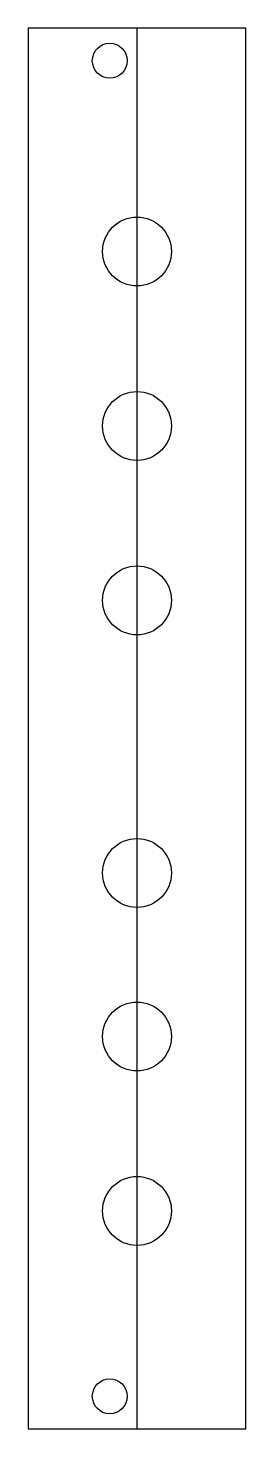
# Model space of a CAD drawing. Header units: millimetres. Extents: x 0 to 20, y -128 to 0.
import ezdxf

# ---------------------------------------------------------------- set-up
doc = ezdxf.new("R2010")
doc.units = ezdxf.units.MM
doc.layers.get('0').update_dxf_attribs({"linetype": 'CONTINUOUS'})

msp = doc.modelspace()

# ---------------------------------------------------------------- linework, layer by layer
msp.add_line((10, -128.5), (10, 0))
msp.add_lwpolyline([(20, 0), (0, 0), (0, -128.5), (20, -128.5)], close=True)
for centre, radius in [((7.5, -3), 1.6), ((10, -20.5), 3.16), ((10, -36.5), 3.16), ((10, -52.5), 3.16), ((10, -77.5), 3.16), ((10, -92.5), 3.16), ((10, -108.5), 3.16), ((7.5, -125.5), 1.6)]:
    msp.add_circle(centre, radius)

doc.saveas('drawing.dxf')
